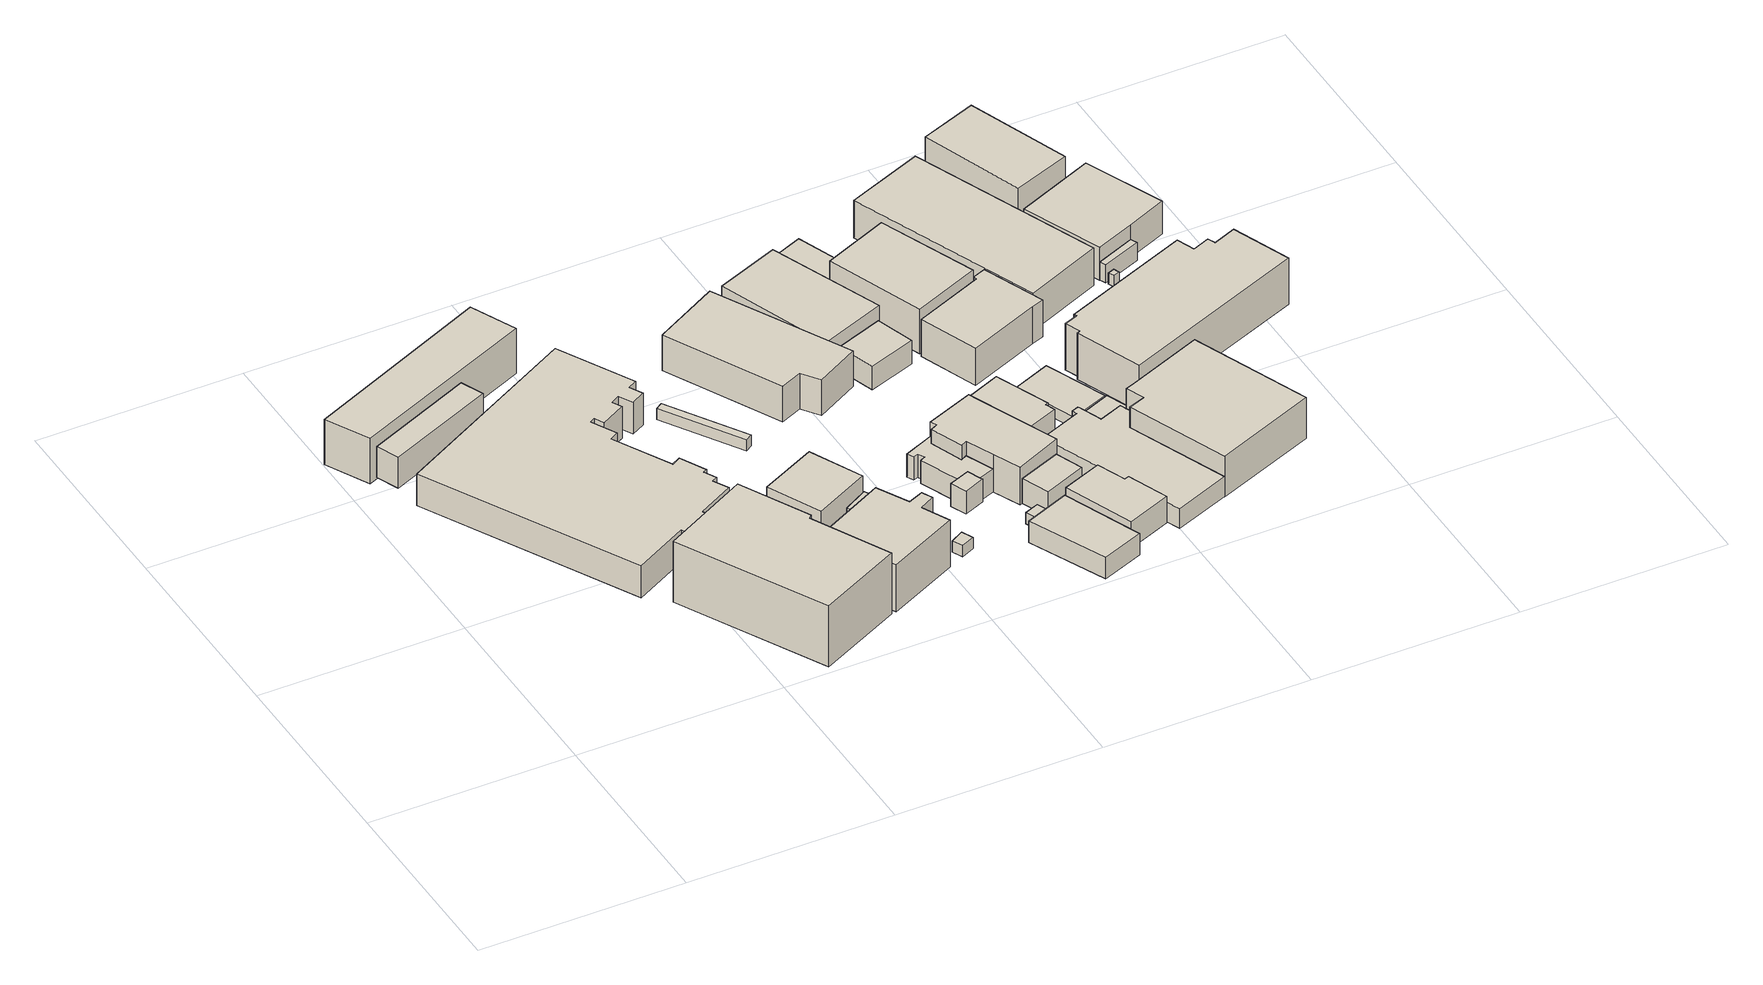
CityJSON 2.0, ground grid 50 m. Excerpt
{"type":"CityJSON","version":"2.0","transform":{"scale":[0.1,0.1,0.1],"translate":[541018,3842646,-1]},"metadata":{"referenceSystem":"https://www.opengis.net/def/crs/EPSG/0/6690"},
"CityObjects":{
"building1":{"type":"Building","attributes":{"class":"3001","measuredHeight":8.2,"BuildingDetailAttribute.specifiedBuildingCoverageRate":0.6,"BuildingDetailAttribute.surveyYear":2017,"BuildingRiverFloodingRiskAttribute.description":"1","BuildingRiverFloodingRiskAttribute.rank":"2","BuildingRiverFloodingRiskAttribute.depth":0.556,"BuildingRiverFloodingRiskAttribute.adminType":"1","BuildingRiverFloodingRiskAttribute.scale":"2","BuildingRiverFloodingRiskAttribute.duration":4.93,"BuildingTsunamiRiskAttribute.description":"1","BuildingTsunamiRiskAttribute.rank":"2","BuildingTsunamiRiskAttribute.depth":0.53,"BuildingHighTideRiskAttribute.description":"1","BuildingHighTideRiskAttribute.rank":"3","BuildingHighTideRiskAttribute.depth":4.19,"BuildingIDAttribute.prefecture":"27","BuildingIDAttribute.city":"27113"},"geometry":[{"type":"Solid","lod":"1","boundaries":[[[[0,1,2,3]],[[2,4,5,3]],[[1,6,4,2]],[[0,7,6,1]],[[3,5,7,0]],[[4,6,7,5]]]]}]},
"building2":{"type":"Building","attributes":{"計測周辺長":122.45,"1/2500図郭":15,"区名":"西淀川区","町丁目名称":"竹島５丁目","街区番号":9,"class":"3001","usage":"441","measuredHeight":12.1,"storeysAboveGround":2,"BuildingDetailAttribute.buildingRoofEdgeArea":585.64,"BuildingDetailAttribute.buildingStructureType":"610","BuildingDetailAttribute.buildingStructureOrgType":"2","BuildingDetailAttribute.detailedUsage":"1510","BuildingDetailAttribute.specifiedBuildingCoverageRate":0.6,"BuildingDetailAttribute.surveyYear":2017,"BuildingRiverFloodingRiskAttribute.description":"1","BuildingRiverFloodingRiskAttribute.rank":"2","BuildingRiverFloodingRiskAttribute.depth":0.586,"BuildingRiverFloodingRiskAttribute.adminType":"1","BuildingRiverFloodingRiskAttribute.scale":"2","BuildingRiverFloodingRiskAttribute.duration":6.1,"BuildingTsunamiRiskAttribute.description":"1","BuildingTsunamiRiskAttribute.rank":"1","BuildingTsunamiRiskAttribute.depth":0.45,"BuildingHighTideRiskAttribute.description":"1","BuildingHighTideRiskAttribute.rank":"3","BuildingHighTideRiskAttribute.depth":4.45,"BuildingIDAttribute.prefecture":"27","BuildingIDAttribute.city":"27113"},"geometry":[{"type":"Solid","lod":"1","boundaries":[[[[8,9,10,11]],[[10,12,13,11]],[[9,14,12,10]],[[8,15,14,9]],[[11,13,15,8]],[[12,14,15,13]]]]}]},
"building3":{"type":"Building","attributes":{"計測周辺長":244.92,"1/2500図郭":15,"区名":"西淀川区","町丁目名称":"竹島５丁目","街区番号":9,"class":"3001","usage":"441","measuredHeight":8.5,"storeysAboveGround":1,"BuildingDetailAttribute.buildingRoofEdgeArea":2400.41,"BuildingDetailAttribute.buildingStructureType":"610","BuildingDetailAttribute.buildingStructureOrgType":"2","BuildingDetailAttribute.detailedUsage":"1520","BuildingDetailAttribute.specifiedBuildingCoverageRate":0.6,"BuildingDetailAttribute.surveyYear":2017,"BuildingRiverFloodingRiskAttribute.description":"1","BuildingRiverFloodingRiskAttribute.rank":"2","BuildingRiverFloodingRiskAttribute.depth":0.556,"BuildingRiverFloodingRiskAttribute.adminType":"1","BuildingRiverFloodingRiskAttribute.scale":"2","BuildingRiverFloodingRiskAttribute.duration":4.93,"BuildingTsunamiRiskAttribute.description":"1","BuildingTsunamiRiskAttribute.rank":"2","BuildingTsunamiRiskAttribute.depth":0.72,"BuildingHighTideRiskAttribute.description":"1","BuildingHighTideRiskAttribute.rank":"3","BuildingHighTideRiskAttribute.depth":4.38,"BuildingIDAttribute.prefecture":"27","BuildingIDAttribute.city":"27113"},"geometry":[{"type":"Solid","lod":"1","boundaries":[[[[16,17,18,19,20,21,22,23,24,25,26,27,28,29,30,31,32,33,34,35,36,37,38,39,40,41]],[[40,42,43,41]],[[39,44,42,40]],[[38,45,44,39]],[[37,46,45,38]],[[36,47,46,37]],[[35,48,47,36]],[[34,49,48,35]],[[33,50,49,34]],[[32,51,50,33]],[[31,52,51,32]],[[30,53,52,31]],[[29,54,53,30]],[[28,55,54,29]],[[27,56,55,28]],[[26,57,56,27]],[[25,58,57,26]],[[24,59,58,25]],[[23,60,59,24]],[[22,61,60,23]],[[21,62,61,22]],[[20,63,62,21]],[[19,64,63,20]],[[18,65,64,19]],[[17,66,65,18]],[[16,67,66,17]],[[41,43,67,16]],[[42,44,45,46,47,48,49,50,51,52,53,54,55,56,57,58,59,60,61,62,63,64,65,66,67,43]]]]}]},
"building4":{"type":"Building","attributes":{"計測周辺長":128.08,"1/2500図郭":15,"区名":"西淀川区","町丁目名称":"竹島４丁目","街区番号":11,"class":"3002","usage":"441","measuredHeight":16.3,"storeysAboveGround":5,"BuildingDetailAttribute.buildingRoofEdgeArea":941.64,"BuildingDetailAttribute.buildingStructureType":"603","BuildingDetailAttribute.buildingStructureOrgType":"3","BuildingDetailAttribute.detailedUsage":"1510","BuildingDetailAttribute.specifiedBuildingCoverageRate":0.6,"BuildingDetailAttribute.surveyYear":2017,"BuildingRiverFloodingRiskAttribute.description":"1","BuildingRiverFloodingRiskAttribute.rank":"1","BuildingRiverFloodingRiskAttribute.depth":0.486,"BuildingRiverFloodingRiskAttribute.adminType":"1","BuildingRiverFloodingRiskAttribute.scale":"2","BuildingRiverFloodingRiskAttribute.duration":0,"BuildingTsunamiRiskAttribute.description":"1","BuildingTsunamiRiskAttribute.rank":"1","BuildingTsunamiRiskAttribute.depth":0.06,"BuildingHighTideRiskAttribute.description":"1","BuildingHighTideRiskAttribute.rank":"3","BuildingHighTideRiskAttribute.depth":3.72,"BuildingIDAttribute.prefecture":"27","BuildingIDAttribute.city":"27113"},"geometry":[{"type":"Solid","lod":"1","boundaries":[[[[68,69,70,71,72,73]],[[72,74,75,73]],[[71,76,74,72]],[[70,77,76,71]],[[69,78,77,70]],[[68,79,78,69]],[[73,75,79,68]],[[74,76,77,78,79,75]]]]}]},
"building5":{"type":"Building","attributes":{"計測周辺長":85.55,"1/2500図郭":15,"区名":"西淀川区","町丁目名称":"竹島４丁目","街区番号":11,"class":"3002","usage":"441","measuredHeight":12.5,"storeysAboveGround":3,"BuildingDetailAttribute.buildingRoofEdgeArea":391.24,"BuildingDetailAttribute.buildingStructureType":"610","BuildingDetailAttribute.buildingStructureOrgType":"2","BuildingDetailAttribute.detailedUsage":"1520","BuildingDetailAttribute.specifiedBuildingCoverageRate":0.6,"BuildingDetailAttribute.surveyYear":2017,"BuildingRiverFloodingRiskAttribute.description":"1","BuildingRiverFloodingRiskAttribute.rank":"1","BuildingRiverFloodingRiskAttribute.depth":0.496,"BuildingRiverFloodingRiskAttribute.adminType":"1","BuildingRiverFloodingRiskAttribute.scale":"2","BuildingRiverFloodingRiskAttribute.duration":0,"BuildingTsunamiRiskAttribute.description":"1","BuildingTsunamiRiskAttribute.rank":"1","BuildingTsunamiRiskAttribute.depth":0.4,"BuildingHighTideRiskAttribute.description":"1","BuildingHighTideRiskAttribute.rank":"3","BuildingHighTideRiskAttribute.depth":4.07,"BuildingIDAttribute.prefecture":"27","BuildingIDAttribute.city":"27113"},"geometry":[{"type":"Solid","lod":"1","boundaries":[[[[80,81,82,83,84,85,86,87]],[[86,88,89,87]],[[85,90,88,86]],[[84,91,90,85]],[[83,92,91,84]],[[82,93,92,83]],[[81,94,93,82]],[[80,95,94,81]],[[87,89,95,80]],[[88,90,91,92,93,94,95,89]]]]}]},
"building6":{"type":"Building","attributes":{"計測周辺長":58.93,"1/2500図郭":15,"区名":"西淀川区","町丁目名称":"竹島４丁目","街区番号":11,"class":"3001","usage":"441","measuredHeight":8,"storeysAboveGround":1,"BuildingDetailAttribute.buildingRoofEdgeArea":216.78,"BuildingDetailAttribute.buildingStructureType":"610","BuildingDetailAttribute.buildingStructureOrgType":"2","BuildingDetailAttribute.detailedUsage":"1510","BuildingDetailAttribute.specifiedBuildingCoverageRate":0.6,"BuildingDetailAttribute.surveyYear":2017,"BuildingRiverFloodingRiskAttribute.description":"1","BuildingRiverFloodingRiskAttribute.rank":"2","BuildingRiverFloodingRiskAttribute.depth":0.776,"BuildingRiverFloodingRiskAttribute.adminType":"1","BuildingRiverFloodingRiskAttribute.scale":"2","BuildingRiverFloodingRiskAttribute.duration":13.17,"BuildingTsunamiRiskAttribute.description":"1","BuildingTsunamiRiskAttribute.rank":"2","BuildingTsunamiRiskAttribute.depth":0.71,"BuildingHighTideRiskAttribute.description":"1","BuildingHighTideRiskAttribute.rank":"3","BuildingHighTideRiskAttribute.depth":4.38,"BuildingIDAttribute.prefecture":"27","BuildingIDAttribute.city":"27113"},"geometry":[{"type":"Solid","lod":"1","boundaries":[[[[96,97,98,99]],[[98,100,101,99]],[[97,102,100,98]],[[96,103,102,97]],[[99,101,103,96]],[[100,102,103,101]]]]}]},
"building7":{"type":"Building","attributes":{"class":"3003","BuildingDetailAttribute.specifiedBuildingCoverageRate":0.6,"BuildingDetailAttribute.surveyYear":2017,"BuildingRiverFloodingRiskAttribute.description":"1","BuildingRiverFloodingRiskAttribute.rank":"2","BuildingRiverFloodingRiskAttribute.depth":1.08,"BuildingRiverFloodingRiskAttribute.adminType":"1","BuildingRiverFloodingRiskAttribute.scale":"2","BuildingRiverFloodingRiskAttribute.duration":43.87,"BuildingTsunamiRiskAttribute.description":"1","BuildingTsunamiRiskAttribute.rank":"2","BuildingTsunamiRiskAttribute.depth":0.8,"BuildingHighTideRiskAttribute.description":"1","BuildingHighTideRiskAttribute.rank":"3","BuildingHighTideRiskAttribute.depth":4.47,"BuildingIDAttribute.prefecture":"27","BuildingIDAttribute.city":"27113"},"geometry":[{"type":"Solid","lod":"1","boundaries":[[[[104,105,106,107]],[[106,108,109,107]],[[105,110,108,106]],[[104,111,110,105]],[[107,109,111,104]],[[108,110,111,109]]]]}]},
"building8":{"type":"Building","attributes":{"class":"3001","measuredHeight":4.3,"BuildingDetailAttribute.specifiedBuildingCoverageRate":0.6,"BuildingDetailAttribute.surveyYear":2017,"BuildingRiverFloodingRiskAttribute.description":"1","BuildingRiverFloodingRiskAttribute.rank":"2","BuildingRiverFloodingRiskAttribute.depth":0.776,"BuildingRiverFloodingRiskAttribute.adminType":"1","BuildingRiverFloodingRiskAttribute.scale":"2","BuildingRiverFloodingRiskAttribute.duration":13.17,"BuildingTsunamiRiskAttribute.description":"1","BuildingTsunamiRiskAttribute.rank":"2","BuildingTsunamiRiskAttribute.depth":0.51,"BuildingHighTideRiskAttribute.description":"1","BuildingHighTideRiskAttribute.rank":"3","BuildingHighTideRiskAttribute.depth":4.18,"BuildingIDAttribute.prefecture":"27","BuildingIDAttribute.city":"27113"},"geometry":[{"type":"Solid","lod":"1","boundaries":[[[[112,113,114,115]],[[114,116,117,115]],[[113,118,116,114]],[[112,119,118,113]],[[115,117,119,112]],[[116,118,119,117]]]]}]},
"building9":{"type":"Building","attributes":{"計測周辺長":13.09,"1/2500図郭":15,"区名":"西淀川区","町丁目名称":"竹島４丁目","街区番号":11,"class":"3001","usage":"441","storeysAboveGround":1,"BuildingDetailAttribute.buildingRoofEdgeArea":10.56,"BuildingDetailAttribute.buildingStructureType":"610","BuildingDetailAttribute.buildingStructureOrgType":"2","BuildingDetailAttribute.detailedUsage":"1520","BuildingDetailAttribute.specifiedBuildingCoverageRate":0.6,"BuildingDetailAttribute.surveyYear":2017,"BuildingRiverFloodingRiskAttribute.description":"1","BuildingRiverFloodingRiskAttribute.rank":"2","BuildingRiverFloodingRiskAttribute.depth":1.41,"BuildingRiverFloodingRiskAttribute.adminType":"1","BuildingRiverFloodingRiskAttribute.scale":"2","BuildingRiverFloodingRiskAttribute.duration":83.92,"BuildingTsunamiRiskAttribute.description":"1","BuildingTsunamiRiskAttribute.rank":"2","BuildingTsunamiRiskAttribute.depth":0.69,"BuildingHighTideRiskAttribute.description":"1","BuildingHighTideRiskAttribute.rank":"3","BuildingHighTideRiskAttribute.depth":4.36,"BuildingIDAttribute.prefecture":"27","BuildingIDAttribute.city":"27113"},"geometry":[{"type":"Solid","lod":"1","boundaries":[[[[120,121,122,123]],[[122,124,125,123]],[[121,126,124,122]],[[120,127,126,121]],[[123,125,127,120]],[[124,126,127,125]]]]}]},
"building10":{"type":"Building","attributes":{"計測周辺長":109.53,"1/2500図郭":15,"区名":"西淀川区","町丁目名称":"竹島５丁目","街区番号":2,"class":"3001","usage":"441","measuredHeight":9.5,"storeysAboveGround":2,"BuildingDetailAttribute.buildingRoofEdgeArea":649.43,"BuildingDetailAttribute.buildingStructureType":"610","BuildingDetailAttribute.buildingStructureOrgType":"2","BuildingDetailAttribute.detailedUsage":"1510","BuildingDetailAttribute.specifiedBuildingCoverageRate":0.6,"BuildingDetailAttribute.surveyYear":2017,"BuildingRiverFloodingRiskAttribute.description":"1","BuildingRiverFloodingRiskAttribute.rank":"2","BuildingRiverFloodingRiskAttribute.depth":1.34,"BuildingRiverFloodingRiskAttribute.adminType":"1","BuildingRiverFloodingRiskAttribute.scale":"2","BuildingRiverFloodingRiskAttribute.duration":75.45,"BuildingTsunamiRiskAttribute.description":"1","BuildingTsunamiRiskAttribute.rank":"2","BuildingTsunamiRiskAttribute.depth":1.61,"BuildingHighTideRiskAttribute.description":"1","BuildingHighTideRiskAttribute.rank":"4","BuildingHighTideRiskAttribute.depth":5.28,"BuildingIDAttribute.prefecture":"27","BuildingIDAttribute.city":"27113"},"geometry":[{"type":"Solid","lod":"1","boundaries":[[[[128,129,130,131,132,133]],[[132,134,135,133]],[[131,136,134,132]],[[130,137,136,131]],[[129,138,137,130]],[[128,139,138,129]],[[133,135,139,128]],[[134,136,137,138,139,135]]]]}]},
"building11":{"type":"Building","attributes":{"class":"3001","measuredHeight":6.1,"BuildingDetailAttribute.specifiedBuildingCoverageRate":0.6,"BuildingDetailAttribute.surveyYear":2017,"BuildingRiverFloodingRiskAttribute.description":"1","BuildingRiverFloodingRiskAttribute.rank":"2","BuildingRiverFloodingRiskAttribute.depth":1.41,"BuildingRiverFloodingRiskAttribute.adminType":"1","BuildingRiverFloodingRiskAttribute.scale":"2","BuildingRiverFloodingRiskAttribute.duration":83.92,"BuildingTsunamiRiskAttribute.description":"1","BuildingTsunamiRiskAttribute.rank":"2","BuildingTsunamiRiskAttribute.depth":1.59,"BuildingHighTideRiskAttribute.description":"1","BuildingHighTideRiskAttribute.rank":"4","BuildingHighTideRiskAttribute.depth":5.26,"BuildingIDAttribute.prefecture":"27","BuildingIDAttribute.city":"27113"},"geometry":[{"type":"Solid","lod":"1","boundaries":[[[[140,141,142,143,144,145]],[[144,146,147,145]],[[143,148,146,144]],[[142,149,148,143]],[[141,150,149,142]],[[140,151,150,141]],[[145,147,151,140]],[[146,148,149,150,151,147]]]]}]},
"building12":{"type":"Building","attributes":{"計測周辺長":55.81,"1/2500図郭":15,"区名":"西淀川区","町丁目名称":"竹島４丁目","街区番号":10,"class":"3003","usage":"441","measuredHeight":6.2,"storeysAboveGround":1,"BuildingDetailAttribute.buildingRoofEdgeArea":112.42,"BuildingDetailAttribute.buildingStructureType":"610","BuildingDetailAttribute.buildingStructureOrgType":"2","BuildingDetailAttribute.detailedUsage":"1510","BuildingDetailAttribute.specifiedBuildingCoverageRate":0.6,"BuildingDetailAttribute.surveyYear":2017,"BuildingRiverFloodingRiskAttribute.description":"1","BuildingRiverFloodingRiskAttribute.rank":"2","BuildingRiverFloodingRiskAttribute.depth":1.67,"BuildingRiverFloodingRiskAttribute.adminType":"1","BuildingRiverFloodingRiskAttribute.scale":"2","BuildingRiverFloodingRiskAttribute.duration":114.07,"BuildingTsunamiRiskAttribute.description":"1","BuildingTsunamiRiskAttribute.rank":"2","BuildingTsunamiRiskAttribute.depth":1.5,"BuildingHighTideRiskAttribute.description":"1","BuildingHighTideRiskAttribute.rank":"4","BuildingHighTideRiskAttribute.depth":5.17,"BuildingIDAttribute.prefecture":"27","BuildingIDAttribute.city":"27113"},"geometry":[{"type":"Solid","lod":"1","boundaries":[[[[152,153,154,155,156,157,158,159,160,161,162,163,164,165]],[[164,166,167,165]],[[163,168,166,164]],[[162,169,168,163]],[[161,170,169,162]],[[160,171,170,161]],[[159,148,171,160]],[[158,146,148,159]],[[157,147,146,158]],[[156,172,147,157]],[[155,173,172,156]],[[154,174,173,155]],[[153,175,174,154]],[[152,176,175,153]],[[165,167,176,152]],[[166,168,169,170,171,148,146,147,172,173,174,175,176,167]]]]}]},
"building13":{"type":"Building","attributes":{"class":"3001","BuildingDetailAttribute.specifiedBuildingCoverageRate":0.6,"BuildingDetailAttribute.surveyYear":2017,"BuildingRiverFloodingRiskAttribute.description":"1","BuildingRiverFloodingRiskAttribute.rank":"2","BuildingRiverFloodingRiskAttribute.depth":1.41,"BuildingRiverFloodingRiskAttribute.adminType":"1","BuildingRiverFloodingRiskAttribute.scale":"2","BuildingRiverFloodingRiskAttribute.duration":83.92,"BuildingTsunamiRiskAttribute.description":"1","BuildingTsunamiRiskAttribute.rank":"2","BuildingTsunamiRiskAttribute.depth":1.61,"BuildingHighTideRiskAttribute.description":"1","BuildingHighTideRiskAttribute.rank":"4","BuildingHighTideRiskAttribute.depth":5.28,"BuildingIDAttribute.prefecture":"27","BuildingIDAttribute.city":"27113"},"geometry":[{"type":"Solid","lod":"1","boundaries":[[[[177,178,179,180]],[[179,181,182,180]],[[178,183,181,179]],[[177,184,183,178]],[[180,182,184,177]],[[181,183,184,182]]]]}]},
"building14":{"type":"Building","attributes":{"計測周辺長":66.19,"1/2500図郭":15,"区名":"西淀川区","町丁目名称":"竹島４丁目","街区番号":10,"class":"3001","usage":"441","measuredHeight":5.7,"storeysAboveGround":1,"BuildingDetailAttribute.buildingRoofEdgeArea":264.58,"BuildingDetailAttribute.buildingStructureType":"610","BuildingDetailAttribute.buildingStructureOrgType":"2","BuildingDetailAttribute.detailedUsage":"1510","BuildingDetailAttribute.specifiedBuildingCoverageRate":0.6,"BuildingDetailAttribute.surveyYear":2017,"BuildingRiverFloodingRiskAttribute.description":"1","BuildingRiverFloodingRiskAttribute.rank":"2","BuildingRiverFloodingRiskAttribute.depth":1.81,"BuildingRiverFloodingRiskAttribute.adminType":"1","BuildingRiverFloodingRiskAttribute.scale":"2","BuildingRiverFloodingRiskAttribute.duration":128.37,"BuildingTsunamiRiskAttribute.description":"1","BuildingTsunamiRiskAttribute.rank":"2","BuildingTsunamiRiskAttribute.depth":1.59,"BuildingHighTideRiskAttribute.description":"1","BuildingHighTideRiskAttribute.rank":"4","BuildingHighTideRiskAttribute.depth":5.26,"BuildingIDAttribute.prefecture":"27","BuildingIDAttribute.city":"27113"},"geometry":[{"type":"Solid","lod":"1","boundaries":[[[[185,186,187,188]],[[187,189,190,188]],[[186,191,189,187]],[[185,192,191,186]],[[188,190,192,185]],[[189,191,192,190]]]]}]},
"building15":{"type":"Building","attributes":{"計測周辺長":77.98,"1/2500図郭":15,"区名":"西淀川区","町丁目名称":"竹島４丁目","街区番号":10,"class":"3001","usage":"441","measuredHeight":10,"storeysAboveGround":2,"BuildingDetailAttribute.buildingRoofEdgeArea":328.43,"BuildingDetailAttribute.buildingStructureType":"610","BuildingDetailAttribute.buildingStructureOrgType":"2","BuildingDetailAttribute.detailedUsage":"1510","BuildingDetailAttribute.specifiedBuildingCoverageRate":0.6,"BuildingDetailAttribute.surveyYear":2017,"BuildingRiverFloodingRiskAttribute.description":"1","BuildingRiverFloodingRiskAttribute.rank":"2","BuildingRiverFloodingRiskAttribute.depth":1.67,"BuildingRiverFloodingRiskAttribute.adminType":"1","BuildingRiverFloodingRiskAttribute.scale":"2","BuildingRiverFloodingRiskAttribute.duration":114.07,"BuildingTsunamiRiskAttribute.description":"1","BuildingTsunamiRiskAttribute.rank":"2","BuildingTsunamiRiskAttribute.depth":1.5,"BuildingHighTideRiskAttribute.description":"1","BuildingHighTideRiskAttribute.rank":"4","BuildingHighTideRiskAttribute.depth":5.17,"BuildingIDAttribute.prefecture":"27","BuildingIDAttribute.city":"27113"},"geometry":[{"type":"Solid","lod":"1","boundaries":[[[[193,194,195,156,155,154,153,152,165]],[[152,196,197,165]],[[153,198,196,152]],[[154,199,198,153]],[[155,200,199,154]],[[156,201,200,155]],[[195,202,201,156]],[[194,203,202,195]],[[193,204,203,194]],[[165,197,204,193]],[[196,198,199,200,201,202,203,204,197]]]]}]},
"building16":{"type":"Building","attributes":{"計測周辺長":36.43,"1/2500図郭":15,"区名":"西淀川区","町丁目名称":"竹島４丁目","街区番号":10,"class":"3001","usage":"401","measuredHeight":6.6,"storeysAboveGround":2,"BuildingDetailAttribute.buildingRoofEdgeArea":78.68,"BuildingDetailAttribute.buildingStructureType":"610","BuildingDetailAttribute.buildingStructureOrgType":"2","BuildingDetailAttribute.detailedUsage":"1310","BuildingDetailAttribute.specifiedBuildingCoverageRate":0.6,"BuildingDetailAttribute.surveyYear":2017,"BuildingRiverFloodingRiskAttribute.description":"1","BuildingRiverFloodingRiskAttribute.rank":"2","BuildingRiverFloodingRiskAttribute.depth":1.52,"BuildingRiverFloodingRiskAttribute.adminType":"1","BuildingRiverFloodingRiskAttribute.scale":"2","BuildingRiverFloodingRiskAttribute.duration":97.27,"BuildingTsunamiRiskAttribute.description":"1","BuildingTsunamiRiskAttribute.rank":"2","BuildingTsunamiRiskAttribute.depth":1.59,"BuildingHighTideRiskAttribute.description":"1","BuildingHighTideRiskAttribute.rank":"4","BuildingHighTideRiskAttribute.depth":5.26,"BuildingIDAttribute.prefecture":"27","BuildingIDAttribute.city":"27113"},"geometry":[{"type":"Solid","lod":"1","boundaries":[[[[205,206,207,208]],[[207,209,210,208]],[[206,211,209,207]],[[205,212,211,206]],[[208,210,212,205]],[[209,211,212,210]]]]}]},
"building17":{"type":"Building","attributes":{"計測周辺長":95.05,"1/2500図郭":15,"区名":"西淀川区","町丁目名称":"竹島５丁目","街区番号":2,"class":"3001","usage":"441","measuredHeight":8.9,"storeysAboveGround":1,"BuildingDetailAttribute.buildingRoofEdgeArea":522.56,"BuildingDetailAttribute.buildingStructureType":"610","BuildingDetailAttribute.buildingStructureOrgType":"2","BuildingDetailAttribute.detailedUsage":"1510","BuildingDetailAttribute.specifiedBuildingCoverageRate":0.6,"BuildingDetailAttribute.surveyYear":2017,"BuildingRiverFloodingRiskAttribute.description":"1","BuildingRiverFloodingRiskAttribute.rank":"2","BuildingRiverFloodingRiskAttribute.depth":1.46,"BuildingRiverFloodingRiskAttribute.adminType":"1","BuildingRiverFloodingRiskAttribute.scale":"2","BuildingRiverFloodingRiskAttribute.duration":89.83,"BuildingTsunamiRiskAttribute.description":"1","BuildingTsunamiRiskAttribute.rank":"2","BuildingTsunamiRiskAttribute.depth":1.44,"BuildingHighTideRiskAttribute.description":"1","BuildingHighTideRiskAttribute.rank":"4","BuildingHighTideRiskAttribute.depth":5.1,"BuildingIDAttribute.prefecture":"27","BuildingIDAttribute.city":"27113"},"geometry":[{"type":"Solid","lod":"1","boundaries":[[[[213,214,215,216,217]],[[216,218,219,217]],[[215,220,218,216]],[[214,221,220,215]],[[213,222,221,214]],[[217,219,222,213]],[[218,220,221,222,219]]]]}]},
"building18":{"type":"Building","attributes":{"計測周辺長":59.67,"1/2500図郭":15,"区名":"西淀川区","町丁目名称":"竹島４丁目","街区番号":10,"class":"3001","usage":"401","measuredHeight":7,"storeysAboveGround":2,"BuildingDetailAttribute.buildingRoofEdgeArea":203.01,"BuildingDetailAttribute.buildingStructureType":"610","BuildingDetailAttribute.buildingStructureOrgType":"2","BuildingDetailAttribute.detailedUsage":"1310","BuildingDetailAttribute.specifiedBuildingCoverageRate":0.6,"BuildingDetailAttribute.surveyYear":2017,"BuildingRiverFloodingRiskAttribute.description":"1","BuildingRiverFloodingRiskAttribute.rank":"2","BuildingRiverFloodingRiskAttribute.depth":1.52,"BuildingRiverFloodingRiskAttribute.adminType":"1","BuildingRiverFloodingRiskAttribute.scale":"2","BuildingRiverFloodingRiskAttribute.duration":97.27,"BuildingTsunamiRiskAttribute.description":"1","BuildingTsunamiRiskAttribute.rank":"2","BuildingTsunamiRiskAttribute.depth":1.59,"BuildingHighTideRiskAttribute.description":"1","BuildingHighTideRiskAttribute.rank":"4","BuildingHighTideRiskAttribute.depth":5.26,"BuildingIDAttribute.prefecture":"27","BuildingIDAttribute.city":"27113"},"geometry":[{"type":"Solid","lod":"1","boundaries":[[[[223,224,225,226,227,228]],[[227,229,230,228]],[[226,231,229,227]],[[225,232,231,226]],[[224,233,232,225]],[[223,234,233,224]],[[228,230,234,223]],[[229,231,232,233,234,230]]]]}]},
"building19":{"type":"Building","attributes":{"計測周辺長":44.36,"1/2500図郭":15,"区名":"西淀川区","町丁目名称":"竹島５丁目","街区番号":2,"class":"3001","usage":"441","measuredHeight":6.3,"storeysAboveGround":2,"BuildingDetailAttribute.buildingRoofEdgeArea":121.46,"BuildingDetailAttribute.buildingStructureType":"610","BuildingDetailAttribute.buildingStructureOrgType":"2","BuildingDetailAttribute.detailedUsage":"1510","BuildingDetailAttribute.specifiedBuildingCoverageRate":0.6,"BuildingDetailAttribute.surveyYear":2017,"BuildingRiverFloodingRiskAttribute.description":"1","BuildingRiverFloodingRiskAttribute.rank":"2","BuildingRiverFloodingRiskAttribute.depth":1.46,"BuildingRiverFloodingRiskAttribute.adminType":"1","BuildingRiverFloodingRiskAttribute.scale":"2","BuildingRiverFloodingRiskAttribute.duration":89.83,"BuildingTsunamiRiskAttribute.description":"1","BuildingTsunamiRiskAttribute.rank":"2","BuildingTsunamiRiskAttribute.depth":1.61,"BuildingHighTideRiskAttribute.description":"1","BuildingHighTideRiskAttribute.rank":"4","BuildingHighTideRiskAttribute.depth":5.28,"BuildingIDAttribute.prefecture":"27","BuildingIDAttribute.city":"27113"},"geometry":[{"type":"Solid","lod":"1","boundaries":[[[[235,236,237,238]],[[237,239,240,238]],[[236,241,239,237]],[[235,242,241,236]],[[238,240,242,235]],[[239,241,242,240]]]]}]},
"building20":{"type":"Building","attributes":{"計測周辺長":201.01,"1/2500図郭":15,"区名":"西淀川区","町丁目名称":"竹島４丁目","街区番号":10,"class":"3001","usage":"431","measuredHeight":9.4,"storeysAboveGround":3,"BuildingDetailAttribute.buildingRoofEdgeArea":1900.41,"BuildingDetailAttribute.buildingStructureType":"610","BuildingDetailAttribute.buildingStructureOrgType":"2","BuildingDetailAttribute.detailedUsage":"1740","BuildingDetailAttribute.specifiedBuildingCoverageRate":0.6,"BuildingDetailAttribute.surveyYear":2017,"BuildingRiverFloodingRiskAttribute.description":"1","BuildingRiverFloodingRiskAttribute.rank":"2","BuildingRiverFloodingRiskAttribute.depth":1.59,"BuildingRiverFloodingRiskAttribute.adminType":"1","BuildingRiverFloodingRiskAttribute.scale":"2","BuildingRiverFloodingRiskAttribute.duration":105.12,"BuildingTsunamiRiskAttribute.description":"1","BuildingTsunamiRiskAttribute.rank":"2","BuildingTsunamiRiskAttribute.depth":1.54,"BuildingHighTideRiskAttribute.description":"1","BuildingHighTideRiskAttribute.rank":"4","BuildingHighTideRiskAttribute.depth":5.21,"BuildingIDAttribute.prefecture":"27","BuildingIDAttribute.city":"27113"},"geometry":[{"type":"Solid","lod":"1","boundaries":[[[[243,244,245,246,247,248]],[[247,249,250,248]],[[246,251,249,247]],[[245,252,251,246]],[[244,253,252,245]],[[243,254,253,244]],[[248,250,254,243]],[[249,251,252,253,254,250]]]]}]},
"building21":{"type":"Building","attributes":{"計測周辺長":42.77,"1/2500図郭":15,"区名":"西淀川区","町丁目名称":"竹島５丁目","街区番号":2,"class":"3001","usage":"441","measuredHeight":6.5,"storeysAboveGround":1,"BuildingDetailAttribute.buildingRoofEdgeArea":102.97,"BuildingDetailAttribute.buildingStructureType":"610","BuildingDetailAttribute.buildingStructureOrgType":"2","BuildingDetailAttribute.detailedUsage":"1510","BuildingDetailAttribute.specifiedBuildingCoverageRate":0.6,"BuildingDetailAttribute.surveyYear":2017,"BuildingRiverFloodingRiskAttribute.description":"1","BuildingRiverFloodingRiskAttribute.rank":"2","BuildingRiverFloodingRiskAttribute.depth":1.47,"BuildingRiverFloodingRiskAttribute.adminType":"1","BuildingRiverFloodingRiskAttribute.scale":"2","BuildingRiverFloodingRiskAttribute.duration":90.97,"BuildingTsunamiRiskAttribute.description":"1","BuildingTsunamiRiskAttribute.rank":"2","BuildingTsunamiRiskAttribute.depth":1.55,"BuildingHighTideRiskAttribute.description":"1","BuildingHighTideRiskAttribute.rank":"4","BuildingHighTideRiskAttribute.depth":5.21,"BuildingIDAttribute.prefecture":"27","BuildingIDAttribute.city":"27113"},"geometry":[{"type":"Solid","lod":"1","boundaries":[[[[255,256,257,258]],[[257,259,260,258]],[[256,261,259,257]],[[255,262,261,256]],[[258,260,262,255]],[[259,261,262,260]]]]}]},
"building22":{"type":"Building","attributes":{"計測周辺長":201.01,"1/2500図郭":15,"区名":"西淀川区","町丁目名称":"竹島４丁目","街区番号":10,"class":"3003","usage":"431","measuredHeight":5.3,"storeysAboveGround":3,"BuildingDetailAttribute.buildingRoofEdgeArea":1900.41,"BuildingDetailAttribute.buildingStructureType":"610","BuildingDetailAttribute.buildingStructureOrgType":"2","BuildingDetailAttribute.detailedUsage":"1740","BuildingDetailAttribute.specifiedBuildingCoverageRate":0.6,"BuildingDetailAttribute.surveyYear":2017,"BuildingRiverFloodingRiskAttribute.description":"1","BuildingRiverFloodingRiskAttribute.rank":"2","BuildingRiverFloodingRiskAttribute.depth":1.52,"BuildingRiverFloodingRiskAttribute.adminType":"1","BuildingRiverFloodingRiskAttribute.scale":"2","BuildingRiverFloodingRiskAttribute.duration":97.27,"BuildingTsunamiRiskAttribute.description":"1","BuildingTsunamiRiskAttribute.rank":"2","BuildingTsunamiRiskAttribute.depth":1.46,"BuildingHighTideRiskAttribute.description":"1","BuildingHighTideRiskAttribute.rank":"4","BuildingHighTideRiskAttribute.depth":5.13,"BuildingIDAttribute.prefecture":"27","BuildingIDAttribute.city":"27113"},"geometry":[{"type":"Solid","lod":"1","boundaries":[[[[263,264,265,266,267,268,269,270,271,272,273,274]],[[273,275,276,274]],[[272,277,275,273]],[[271,278,277,272]],[[270,279,278,271]],[[269,280,279,270]],[[268,281,280,269]],[[267,282,281,268]],[[266,283,282,267]],[[265,284,283,266]],[[264,285,284,265]],[[263,286,285,264]],[[274,276,286,263]],[[275,277,278,279,280,281,282,283,284,285,286,276]]]]}]},
"building23":{"type":"Building","attributes":{"計測周辺長":85.8,"1/2500図郭":15,"区名":"西淀川区","町丁目名称":"竹島５丁目","街区番号":2,"class":"3001","usage":"441","measuredHeight":11.9,"storeysAboveGround":3,"BuildingDetailAttribute.buildingRoofEdgeArea":444.43,"BuildingDetailAttribute.buildingStructureType":"610","BuildingDetailAttribute.buildingStructureOrgType":"2","BuildingDetailAttribute.detailedUsage":"1510","BuildingDetailAttribute.specifiedBuildingCoverageRate":0.6,"BuildingDetailAttribute.surveyYear":2017,"BuildingRiverFloodingRiskAttribute.description":"1","BuildingRiverFloodingRiskAttribute.rank":"2","BuildingRiverFloodingRiskAttribute.depth":1.43,"BuildingRiverFloodingRiskAttribute.adminType":"1","BuildingRiverFloodingRiskAttribute.scale":"2","BuildingRiverFloodingRiskAttribute.duration":86.32,"BuildingTsunamiRiskAttribute.description":"1","BuildingTsunamiRiskAttribute.rank":"2","BuildingTsunamiRiskAttribute.depth":1.44,"BuildingHighTideRiskAttribute.description":"1","BuildingHighTideRiskAttribute.rank":"4","BuildingHighTideRiskAttribute.depth":5.1,"BuildingIDAttribute.prefecture":"27","BuildingIDAttribute.city":"27113"},"geometry":[{"type":"Solid","lod":"1","boundaries":[[[[287,288,289,290]],[[289,291,292,290]],[[288,293,291,289]],[[287,294,293,288]],[[290,292,294,287]],[[291,293,294,292]]]]}]},
"building24":{"type":"Building","attributes":{"計測周辺長":201.01,"1/2500図郭":15,"区名":"西淀川区","町丁目名称":"竹島４丁目","街区番号":10,"class":"3001","usage":"431","storeysAboveGround":3,"BuildingDetailAttribute.buildingRoofEdgeArea":1900.41,"BuildingDetailAttribute.buildingStructureType":"610","BuildingDetailAttribute.buildingStructureOrgType":"2","BuildingDetailAttribute.detailedUsage":"1740","BuildingDetailAttribute.specifiedBuildingCoverageRate":0.6,"BuildingDetailAttribute.surveyYear":2017,"BuildingRiverFloodingRiskAttribute.description":"1","BuildingRiverFloodingRiskAttribute.rank":"2","BuildingRiverFloodingRiskAttribute.depth":1.59,"BuildingRiverFloodingRiskAttribute.adminType":"1","BuildingRiverFloodingRiskAttribute.scale":"2","BuildingRiverFloodingRiskAttribute.duration":105.12,"BuildingTsunamiRiskAttribute.description":"1","BuildingTsunamiRiskAttribute.rank":"2","BuildingTsunamiRiskAttribute.depth":1.59,"BuildingHighTideRiskAttribute.description":"1","BuildingHighTideRiskAttribute.rank":"4","BuildingHighTideRiskAttribute.depth":5.25,"BuildingIDAttribute.prefecture":"27","BuildingIDAttribute.city":"27113"},"geometry":[{"type":"Solid","lod":"1","boundaries":[[[[295,296,297,298]],[[297,299,300,298]],[[296,301,299,297]],[[295,302,301,296]],[[298,300,302,295]],[[299,301,302,300]]]]}]},
"building25":{"type":"Building","attributes":{"計測周辺長":201.01,"1/2500図郭":15,"区名":"西淀川区","町丁目名称":"竹島４丁目","街区番号":10,"class":"3001","usage":"431","storeysAboveGround":3,"BuildingDetailAttribute.buildingRoofEdgeArea":1900.41,"BuildingDetailAttribute.buildingStructureType":"610","BuildingDetailAttribute.buildingStructureOrgType":"2","BuildingDetailAttribute.detailedUsage":"1740","BuildingDetailAttribute.specifiedBuildingCoverageRate":0.6,"BuildingDetailAttribute.surveyYear":2017,"BuildingRiverFloodingRiskAttribute.description":"1","BuildingRiverFloodingRiskAttribute.rank":"2","BuildingRiverFloodingRiskAttribute.depth":1.59,"BuildingRiverFloodingRiskAttribute.adminType":"1","BuildingRiverFloodingRiskAttribute.scale":"2","BuildingRiverFloodingRiskAttribute.duration":105.12,"BuildingTsunamiRiskAttribute.description":"1","BuildingTsunamiRiskAttribute.rank":"2","BuildingTsunamiRiskAttribute.depth":1.51,"BuildingHighTideRiskAttribute.description":"1","BuildingHighTideRiskAttribute.rank":"4","BuildingHighTideRiskAttribute.depth":5.17,"BuildingIDAttribute.prefecture":"27","BuildingIDAttribute.city":"27113"},"geometry":[{"type":"Solid","lod":"1","boundaries":[[[[303,304,305,306,307,308]],[[307,309,310,308]],[[306,311,309,307]],[[305,312,311,306]],[[304,313,312,305]],[[303,314,313,304]],[[308,310,314,303]],[[309,311,312,313,314,310]]]]}]},
"building26":{"type":"Building","attributes":{"計測周辺長":76.43,"1/2500図郭":15,"区名":"西淀川区","町丁目名称":"竹島５丁目","街区番号":2,"class":"3002","usage":"441","measuredHeight":9.9,"storeysAboveGround":3,"BuildingDetailAttribute.buildingRoofEdgeArea":340.9,"BuildingDetailAttribute.buildingStructureType":"610","BuildingDetailAttribute.buildingStructureOrgType":"2","BuildingDetailAttribute.detailedUsage":"1510","BuildingDetailAttribute.specifiedBuildingCoverageRate":0.6,"BuildingDetailAttribute.surveyYear":2017,"BuildingRiverFloodingRiskAttribute.description":"1","BuildingRiverFloodingRiskAttribute.rank":"2","BuildingRiverFloodingRiskAttribute.depth":1.85,"BuildingRiverFloodingRiskAttribute.adminType":"1","BuildingRiverFloodingRiskAttribute.scale":"2","BuildingRiverFloodingRiskAttribute.duration":131.15,"BuildingTsunamiRiskAttribute.description":"1","BuildingTsunamiRiskAttribute.rank":"2","BuildingTsunamiRiskAttribute.depth":1.68,"BuildingHighTideRiskAttribute.description":"1","BuildingHighTideRiskAttribute.rank":"4","BuildingHighTideRiskAttribute.depth":5.34,"BuildingIDAttribute.prefecture":"27","BuildingIDAttribute.city":"27113"},"geometry":[{"type":"Solid","lod":"1","boundaries":[[[[315,316,317,318,319,320,321]],[[320,322,323,321]],[[319,324,322,320]],[[318,325,324,319]],[[317,326,325,318]],[[316,327,326,317]],[[315,328,327,316]],[[321,323,328,315]],[[322,324,325,326,327,328,323]]]]}]},
"building27":{"type":"Building","attributes":{"計測周辺長":201.01,"1/2500図郭":15,"区名":"西淀川区","町丁目名称":"竹島４丁目","街区番号":10,"class":"3002","usage":"431","measuredHeight":10.9,"storeysAboveGround":3,"BuildingDetailAttribute.buildingRoofEdgeArea":1900.41,"BuildingDetailAttribute.buildingStructureType":"610","BuildingDetailAttribute.buildingStructureOrgType":"2","BuildingDetailAttribute.detailedUsage":"1740","BuildingDetailAttribute.specifiedBuildingCoverageRate":0.6,"BuildingDetailAttribute.surveyYear":2017,"BuildingRiverFloodingRiskAttribute.description":"1","BuildingRiverFloodingRiskAttribute.rank":"2","BuildingRiverFloodingRiskAttribute.depth":1.66,"BuildingRiverFloodingRiskAttribute.adminType":"1","BuildingRiverFloodingRiskAttribute.scale":"2","BuildingRiverFloodingRiskAttribute.duration":113.17,"BuildingTsunamiRiskAttribute.description":"1","BuildingTsunamiRiskAttribute.rank":"2","BuildingTsunamiRiskAttribute.depth":1.48,"BuildingHighTideRiskAttribute.description":"1","BuildingHighTideRiskAttribute.rank":"4","BuildingHighTideRiskAttribute.depth":5.14,"BuildingIDAttribute.prefecture":"27","BuildingIDAttribute.city":"27113"},"geometry":[{"type":"Solid","lod":"1","boundaries":[[[[329,330,331,332,333,334,335]],[[334,336,337,335]],[[333,338,336,334]],[[332,339,338,333]],[[331,340,339,332]],[[330,341,340,331]],[[329,342,341,330]],[[335,337,342,329]],[[336,338,339,340,341,342,337]]]]}]},
"building28":{"type":"Building","attributes":{"計測周辺長":139.65,"1/2500図郭":15,"区名":"西淀川区","町丁目名称":"竹島５丁目","街区番号":2,"class":"3001","usage":"441","measuredHeight":10.1,"storeysAboveGround":2,"BuildingDetailAttribute.buildingRoofEdgeArea":1002.16,"BuildingDetailAttribute.buildingStructureType":"610","BuildingDetailAttribute.buildingStructureOrgType":"2","BuildingDetailAttribute.detailedUsage":"1510","BuildingDetailAttribute.specifiedBuildingCoverageRate":0.6,"BuildingDetailAttribute.surveyYear":2017,"BuildingRiverFloodingRiskAttribute.description":"1","BuildingRiverFloodingRiskAttribute.rank":"2","BuildingRiverFloodingRiskAttribute.depth":1.38,"BuildingRiverFloodingRiskAttribute.adminType":"1","BuildingRiverFloodingRiskAttribute.scale":"2","BuildingRiverFloodingRiskAttribute.duration":80.25,"BuildingTsunamiRiskAttribute.description":"1","BuildingTsunamiRiskAttribute.rank":"2","BuildingTsunamiRiskAttribute.depth":1.47,"BuildingHighTideRiskAttribute.description":"1","BuildingHighTideRiskAttribute.rank":"4","BuildingHighTideRiskAttribute.depth":5.13,"BuildingIDAttribute.prefecture":"27","BuildingIDAttribute.city":"27113"},"geometry":[{"type":"Solid","lod":"1","boundaries":[[[[343,344,345,346]],[[345,347,348,346]],[[344,349,347,345]],[[343,350,349,344]],[[346,348,350,343]],[[347,349,350,348]]]]}]},
"building29":{"type":"Building","attributes":{"計測周辺長":141.69,"1/2500図郭":15,"区名":"西淀川区","町丁目名称":"竹島４丁目","街区番号":10,"class":"3001","usage":"431","measuredHeight":12.5,"storeysAboveGround":3,"BuildingDetailAttribute.buildingRoofEdgeArea":1006.85,"BuildingDetailAttribute.buildingStructureType":"610","BuildingDetailAttribute.buildingStructureOrgType":"2","BuildingDetailAttribute.detailedUsage":"1710","BuildingDetailAttribute.specifiedBuildingCoverageRate":0.6,"BuildingDetailAttribute.surveyYear":2017,"BuildingRiverFloodingRiskAttribute.description":"1","BuildingRiverFloodingRiskAttribute.rank":"2","BuildingRiverFloodingRiskAttribute.depth":1.87,"BuildingRiverFloodingRiskAttribute.adminType":"1","BuildingRiverFloodingRiskAttribute.scale":"2","BuildingRiverFloodingRiskAttribute.duration":132.77,"BuildingTsunamiRiskAttribute.description":"1","BuildingTsunamiRiskAttribute.rank":"2","BuildingTsunamiRiskAttribute.depth":2.02,"BuildingHighTideRiskAttribute.description":"1","BuildingHighTideRiskAttribute.rank":"4","BuildingHighTideRiskAttribute.depth":5.67,"BuildingIDAttribute.prefecture":"27","BuildingIDAttribute.city":"27113"},"geometry":[{"type":"Solid","lod":"1","boundaries":[[[[351,352,353,354,355,356,357,358,359,360,361,362]],[[361,363,364,362]],[[360,365,363,361]],[[359,366,365,360]],[[358,367,366,359]],[[357,368,367,358]],[[356,369,368,357]],[[355,370,369,356]],[[354,371,370,355]],[[353,372,371,354]],[[352,373,372,353]],[[351,374,373,352]],[[362,364,374,351]],[[363,365,366,367,368,369,370,371,372,373,374,364]]]]}]},
"building30":{"type":"Building","attributes":{"class":"3003","BuildingDetailAttribute.specifiedBuildingCoverageRate":0.6,"BuildingDetailAttribute.surveyYear":2017,"BuildingRiverFloodingRiskAttribute.description":"1","BuildingRiverFloodingRiskAttribute.rank":"2","BuildingRiverFloodingRiskAttribute.depth":1.56,"BuildingRiverFloodingRiskAttribute.adminType":"1","BuildingRiverFloodingRiskAttribute.scale":"2","BuildingRiverFloodingRiskAttribute.duration":101.72,"BuildingTsunamiRiskAttribute.description":"1","BuildingTsunamiRiskAttribute.rank":"2","BuildingTsunamiRiskAttribute.depth":1.57,"BuildingHighTideRiskAttribute.description":"1","BuildingHighTideRiskAttribute.rank":"4","BuildingHighTideRiskAttribute.depth":5.23,"BuildingIDAttribute.prefecture":"27","BuildingIDAttribute.city":"27113"},"geometry":[{"type":"Solid","lod":"1","boundaries":[[[[375,376,377,378]],[[377,379,380,378]],[[376,381,379,377]],[[375,382,381,376]],[[378,380,382,375]],[[379,381,382,380]]]]}]},
"building31":{"type":"Building","attributes":{"class":"3003","measuredHeight":4.8,"BuildingDetailAttribute.specifiedBuildingCoverageRate":0.6,"BuildingDetailAttribute.surveyYear":2017,"BuildingRiverFloodingRiskAttribute.description":"1","BuildingRiverFloodingRiskAttribute.rank":"2","BuildingRiverFloodingRiskAttribute.depth":1.56,"BuildingRiverFloodingRiskAttribute.adminType":"1","BuildingRiverFloodingRiskAttribute.scale":"2","BuildingRiverFloodingRiskAttribute.duration":101.72,"BuildingTsunamiRiskAttribute.description":"1","BuildingTsunamiRiskAttribute.rank":"2","BuildingTsunamiRiskAttribute.depth":1.57,"BuildingHighTideRiskAttribute.description":"1","BuildingHighTideRiskAttribute.rank":"4","BuildingHighTideRiskAttribute.depth":5.23,"BuildingIDAttribute.prefecture":"27","BuildingIDAttribute.city":"27113"},"geometry":[{"type":"Solid","lod":"1","boundaries":[[[[383,384,385,386]],[[385,387,388,386]],[[384,389,387,385]],[[383,390,389,384]],[[386,388,390,383]],[[387,389,390,388]]]]}]},
"building32":{"type":"Building","attributes":{"class":"3002","measuredHeight":12.1,"BuildingDetailAttribute.specifiedBuildingCoverageRate":0.6,"BuildingDetailAttribute.surveyYear":2017,"BuildingRiverFloodingRiskAttribute.description":"1","BuildingRiverFloodingRiskAttribute.rank":"2","BuildingRiverFloodingRiskAttribute.depth":1.38,"BuildingRiverFloodingRiskAttribute.adminType":"1","BuildingRiverFloodingRiskAttribute.scale":"2","BuildingRiverFloodingRiskAttribute.duration":80.25,"BuildingTsunamiRiskAttribute.description":"1","BuildingTsunamiRiskAttribute.rank":"2","BuildingTsunamiRiskAttribute.depth":1.49,"BuildingHighTideRiskAttribute.description":"1","BuildingHighTideRiskAttribute.rank":"4","BuildingHighTideRiskAttribute.depth":5.15,"BuildingIDAttribute.prefecture":"27","BuildingIDAttribute.city":"27113"},"geometry":[{"type":"Solid","lod":"1","boundaries":[[[[391,392,393,394]],[[393,395,396,394]],[[392,397,395,393]],[[391,398,397,392]],[[394,396,398,391]],[[395,397,398,396]]]]}]},
"building33":{"type":"Building","attributes":{"class":"3001","measuredHeight":8.8,"BuildingDetailAttribute.specifiedBuildingCoverageRate":0.6,"BuildingDetailAttribute.surveyYear":2017,"BuildingRiverFloodingRiskAttribute.description":"1","BuildingRiverFloodingRiskAttribute.rank":"2","BuildingRiverFloodingRiskAttribute.depth":1.56,"BuildingRiverFloodingRiskAttribute.adminType":"1","BuildingRiverFloodingRiskAttribute.scale":"2","BuildingRiverFloodingRiskAttribute.duration":101.72,"BuildingTsunamiRiskAttribute.description":"1","BuildingTsunamiRiskAttribute.rank":"2","BuildingTsunamiRiskAttribute.depth":1.49,"BuildingHighTideRiskAttribute.description":"1","BuildingHighTideRiskAttribute.rank":"4","BuildingHighTideRiskAttribute.depth":5.15,"BuildingIDAttribute.prefecture":"27","BuildingIDAttribute.city":"27113"},"geometry":[{"type":"Solid","lod":"1","boundaries":[[[[399,400,401,402,403]],[[402,404,405,403]],[[401,406,404,402]],[[400,407,406,401]],[[399,408,407,400]],[[403,405,408,399]],[[404,406,407,408,405]]]]}]}
},
"vertices":[
[72,1033,19],[334,1145,19],[358,1090,19],[95,978,19],[358,1090,101],[95,978,101],[334,1145,101],[72,1033,101],
[0,1133,11],[456,1332,11],[507,1221,11],[54,1029,11],[507,1221,132],[54,1029,132],[456,1332,132],[0,1133,132],
[103,910,16],[566,1157,16],[663,976,16],[641,964,16],[658,932,16],[624,914,16],[606,947,16],[585,935,16],[597,912,16],[537,880,16],[525,903,16],[513,896,16],[545,836,16],[524,824,16],[598,685,16],[620,697,16],[652,635,16],[643,630,16],[658,601,16],[645,594,16],[665,557,16],[576,510,16],[593,478,16],[524,441,16],[506,475,16],[373,404,16],[506,475,101],[373,404,101],[524,441,101],[593,478,101],[576,510,101],[665,557,101],[645,594,101],[658,601,101],[643,630,101],[652,635,101],[620,697,101],[598,685,101],[524,824,101],[545,836,101],[513,896,101],[525,903,101],[537,880,101],[597,912,101],[585,935,101],[606,947,101],[624,914,101],[658,932,101],[641,964,101],[663,976,101],[566,1157,101],[103,910,101],
[423,355,20],[637,467,20],[724,298,20],[716,290,20],[813,101,20],[609,2,20],[813,101,183],[609,2,183],[716,290,183],[724,298,183],[637,467,183],[423,355,183],
[739,278,15],[915,367,15],[956,290,15],[993,306,15],[1006,281,15],[969,260,15],[1002,193,15],[828,109,15],[1002,193,140],[828,109,140],[969,260,140],[1006,281,140],[993,306,140],[956,290,140],[915,367,140],[739,278,140],
[741,531,13],[878,597,13],[939,470,13],[803,401,13],[939,470,93],[803,401,93],[878,597,93],[741,531,93],
[693,937,14],[710,948,14],[827,762,14],[810,751,14],[827,762,44],[810,751,44],[710,948,44],[693,937,44],
[880,431,12],[939,464,12],[965,417,12],[905,384,12],[965,417,55],[905,384,55],[939,464,55],[880,431,55],
[1032,241,11],[1064,259,11],[1077,231,11],[1044,216,11],[1077,231,41],[1044,216,41],[1064,259,41],[1032,241,41],
[981,833,9],[928,810,9],[786,1088,9],[947,1175,9],[1118,849,9],[1011,791,9],[1118,849,104],[1011,791,104],[947,1175,104],[786,1088,104],[928,810,104],[981,833,104],
[1172,367,9],[1121,346,9],[1105,385,9],[1125,393,9],[1156,405,9],[1169,373,9],[1156,405,70],[1169,373,70],[1125,393,70],[1105,385,70],[1121,346,70],[1172,367,70],
[1151,535,8],[1134,527,8],[1164,447,8],[1179,455,8],[1208,388,8],[1169,373,8],[1156,405,8],[1125,393,8],[1087,486,8],[1099,492,8],[1091,507,8],[1079,504,8],[1071,519,8],[1143,550,8],[1071,519,70],[1143,550,70],[1079,504,70],[1091,507,70],[1099,492,70],[1087,486,70],[1208,388,70],[1179,455,70],[1164,447,70],[1134,527,70],[1151,535,70],
[1217,257,9],[1252,271,9],[1268,231,9],[1233,218,9],[1268,231,39],[1233,218,39],[1252,271,39],[1217,257,39],
[1194,200,6],[1304,244,6],[1381,52,6],[1279,12,6],[1381,52,63],[1279,12,63],[1304,244,63],[1194,200,63],
[1260,596,8],[1353,372,8],[1238,321,8],[1151,535,108],[1143,550,108],[1134,527,108],[1164,447,108],[1179,455,108],[1208,388,108],[1238,321,108],[1353,372,108],[1260,596,108],
[1243,322,10],[1347,363,10],[1373,297,10],[1270,256,10],[1373,297,76],[1270,256,76],[1347,363,76],[1243,322,76],
[1070,944,10],[981,1185,10],[1136,1246,10],[1244,970,10],[1087,909,10],[1244,970,98],[1087,909,98],[1136,1246,98],[981,1185,98],[1070,944,98],
[1308,248,8],[1405,286,8],[1433,216,8],[1444,220,8],[1483,121,8],[1375,78,8],[1483,121,79],[1375,78,79],[1444,220,79],[1433,216,79],[1405,286,79],[1308,248,79],
[1119,914,7],[1235,956,7],[1265,862,7],[1149,822,7],[1265,862,70],[1149,822,70],[1235,956,70],[1119,914,70],
[1263,597,8],[1345,631,8],[1399,498,8],[1392,495,8],[1401,472,8],[1326,442,8],[1401,472,102],[1326,442,102],[1392,495,102],[1399,498,102],[1345,631,102],[1263,597,102],
[1146,1252,10],[1216,1280,10],[1265,1151,10],[1200,1120,10],[1265,1151,75],[1200,1120,75],[1216,1280,75],[1146,1252,75],
[1497,443,8],[1555,466,8],[1561,450,8],[1579,405,8],[1537,389,8],[1634,144,8],[1498,90,8],[1357,444,8],[1461,485,8],[1456,497,8],[1473,503,8],[1475,500,8],[1473,503,61],[1475,500,61],[1456,497,61],[1461,485,61],[1357,444,61],[1498,90,61],[1634,144,61],[1537,389,61],[1579,405,61],[1561,450,61],[1555,466,61],[1497,443,61],
[1205,1120,9],[1365,1187,9],[1459,950,9],[1295,883,9],[1459,950,128],[1295,883,128],[1365,1187,128],[1205,1120,128],
[1404,652,7],[1496,689,7],[1557,539,7],[1464,502,7],[1557,539,37],[1464,502,37],[1496,689,37],[1404,652,37],
[1561,450,10],[1555,466,10],[1497,443,10],[1475,500,10],[1559,534,10],[1588,460,10],[1559,534,40],[1588,460,40],[1475,500,40],[1497,443,40],[1555,466,40],[1561,450,40],
[1295,876,7],[1464,945,7],[1462,954,7],[1494,966,7],[1554,815,7],[1523,803,7],[1349,732,7],[1523,803,106],[1349,732,106],[1554,815,106],[1494,966,106],[1462,954,106],[1464,945,106],[1295,876,106],
[1588,460,6],[1768,532,6],[1883,243,6],[1634,144,6],[1537,389,6],[1579,405,6],[1561,450,6],[1579,405,115],[1561,450,115],[1537,389,115],[1634,144,115],[1883,243,115],[1768,532,115],[1588,460,115],
[1361,1304,8],[1548,1378,8],[1732,920,8],[1545,841,8],[1732,920,109],[1545,841,109],[1548,1378,109],[1361,1304,109],
[1551,652,5],[1559,656,5],[1544,693,5],[1578,706,5],[1575,713,5],[1889,838,5],[1906,794,5],[1948,811,5],[1956,792,5],[2012,815,5],[2068,672,5],[1614,492,5],[2068,672,129],[1614,492,129],[2012,815,129],[1956,792,129],[1948,811,129],[1906,794,129],[1889,838,129],[1575,713,129],[1578,706,129],[1544,693,129],[1559,656,129],[1551,652,129],
[1763,911,7],[1779,917,7],[1784,903,7],[1769,897,7],[1784,903,37],[1769,897,37],[1779,917,37],[1763,911,37],
[1855,955,7],[1760,917,7],[1753,932,7],[1848,971,7],[1753,932,55],[1848,971,55],[1760,917,55],[1855,955,55],
[1584,1402,10],[1722,1453,10],[1814,1203,10],[1675,1152,10],[1814,1203,131],[1675,1152,131],[1722,1453,131],[1584,1402,131],
[1753,932,6],[1673,1125,6],[1865,1205,6],[1946,1012,6],[1848,971,6],[1946,1012,94],[1848,971,94],[1865,1205,94],[1673,1125,94],[1753,932,94]
]}
